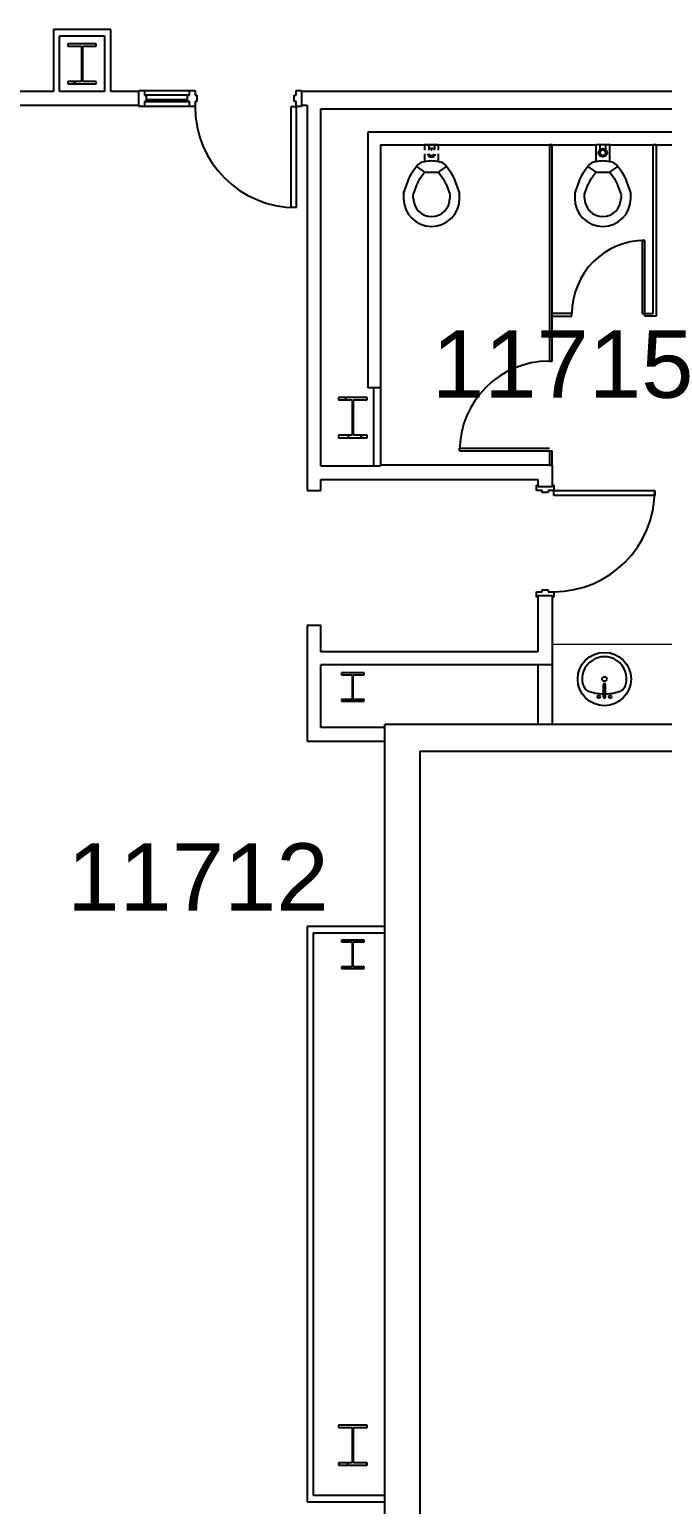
# Model space of a CAD drawing. Header units: inches. Extents: x -60 to 5673, y -29 to 4299.
# Drawn here: x 2003 to 2229, y 3466 to 3991 of the extents above; entities that cross this region are included whole.
import ezdxf

# ---------------------------------------------------------------- set-up
doc = ezdxf.new("R2010")
doc.units = ezdxf.units.IN
doc.header["$LTSCALE"] = 96
doc.header["$MEASUREMENT"] = 0
for name, color, linetype in [('A-ANNO-ROOM', 4, 'Continuous'), ('A-COLS', 5, 'Continuous'), ('A-DOOR', 2, 'Continuous'), ('A-FLOR-CASE', 3, 'Continuous'), ('A-FLOR-EVTR', 1, 'Continuous'), ('A-FLOR-PFIX', 2, 'Continuous'), ('A-WALL-FULL', 6, 'Continuous')]:
    doc.layers.add(name, color=color, linetype=linetype)
doc.layers.add('AE-113$0$A-WALL-PATT', color=2, linetype='Continuous', lineweight=9)
doc.styles.add('ARIAL', font='arial.ttf')
pattern_1 = [(0, (0, 0), (30.72, 7.68), [1.267, -21.773, 1.267, -21.773, -122.88]), (0, (0, 0), (30.72, 7.68), [-46.08, 1.267, -44.813, 1.267, -21.773, -53.76]), (0, (0, 0), (30.72, 7.68), [-115.2, 1.267, -14.093, 1.267, -37.133]), (120, (11.52, 3.84), (-22.011075, 22.7643), [1.267, -21.773, 1.267, -21.773, -122.88]), (120, (11.52, 3.84), (-22.011075, 22.7643), [-46.08, 1.267, -44.813, 1.267, -21.773, -53.76]), (120, (11.52, 3.84), (-22.011075, 22.7643), [-115.2, 1.267, -14.093, 1.267, -37.133]), (240, (15.36, 19.2), (-8.708925, -30.4443), [1.267, -21.773, 1.267, -21.773, -122.88]), (240, (15.36, 19.2), (-8.708925, -30.4443), [-46.08, 1.267, -44.813, 1.267, -21.773, -53.76]), (240, (15.36, 19.2), (-8.708925, -30.4443), [-115.2, 1.267, -14.093, 1.267, -37.133])]
pattern_2 = [(45, (0, 0), (-9.503515, 9.503515), []), (45, (0, 14.4), (-9.503515, 9.503515), [])]

msp = doc.modelspace()

# ---------------------------------------------------------------- hatches: boundary and pattern name
at = {"layer": 'A-COLS'}
h = msp.add_hatch(dxfattribs=at)
h.set_pattern_fill('FP_3', color=256, style=0, pattern_type=2)
h.set_pattern_definition(pattern_2)
h.paths.add_polyline_path([(2016.76, 3971.92), (2026.89, 3971.92), (2026.89, 3972.78), (2022.08, 3972.78), (2022.08, 3985.38), (2026.89, 3985.38), (2026.89, 3986.23), (2016.76, 3986.23), (2016.76, 3985.38), (2021.57, 3985.38), (2021.57, 3972.78), (2016.76, 3972.78)], flags=0)
h = msp.add_hatch(dxfattribs=at)
h.set_pattern_fill('FP_39', color=256, angle=180, style=0, pattern_type=2)
h.set_pattern_definition([(45, (-0.0003, 0.0002), (-9.503515, 9.503515), []), (45, (-0.0003, 14.4), (-9.503515, 9.503515), [])])
h.paths.add_polyline_path([(2123.39, 3845.92), (2123.39, 3846.78), (2118.58, 3846.78), (2118.58, 3859.38), (2123.39, 3859.38), (2123.39, 3860.23), (2113.26, 3860.23), (2113.26, 3859.38), (2118.07, 3859.38), (2118.07, 3846.78), (2113.26, 3846.78), (2113.26, 3845.92)], flags=0)
h = msp.add_hatch(dxfattribs=at)
h.set_pattern_fill('FP_3', color=256, style=0, pattern_type=2)
h.set_pattern_definition(pattern_2)
h.paths.add_polyline_path([(2122.34, 3752.03), (2122.34, 3752.65), (2118.5, 3752.65), (2118.5, 3761.51), (2122.34, 3761.51), (2122.34, 3762.13), (2114.32, 3762.13), (2114.32, 3761.51), (2118.15, 3761.51), (2118.15, 3752.65), (2114.32, 3752.65), (2114.32, 3752.03)], flags=0)
h = msp.add_hatch(dxfattribs=at)
h.set_pattern_fill('FP_3', color=256, style=0, pattern_type=2)
h.set_pattern_definition(pattern_2)
h.paths.add_polyline_path([(2122.34, 3656.83), (2122.34, 3657.45), (2118.5, 3657.45), (2118.5, 3666.31), (2122.34, 3666.31), (2122.34, 3666.93), (2114.32, 3666.93), (2114.32, 3666.31), (2118.15, 3666.31), (2118.15, 3657.45), (2114.32, 3657.45), (2114.32, 3656.83)], flags=0)
h = msp.add_hatch(dxfattribs=at)
h.set_pattern_fill('FP_4', color=256, style=0, pattern_type=2)
h.set_pattern_definition([(45, (-0.0003, 0.0002), (-9.503515, 9.503515), []), (45, (-0.0003, 14.4), (-9.503515, 9.503515), [])])
h.paths.add_polyline_path([(2122.32, 3479.92), (2123.39, 3479.92), (2123.39, 3480.78), (2118.58, 3480.78), (2118.58, 3493.38), (2123.39, 3493.38), (2123.39, 3494.23), (2113.26, 3494.23), (2113.26, 3493.38), (2118.07, 3493.38), (2118.07, 3480.78), (2113.26, 3480.78), (2113.26, 3479.92)], flags=0)
at = {"layer": 'AE-113$0$A-WALL-PATT', "lineweight": 9}
h = msp.add_hatch(dxfattribs=at)
h.set_pattern_fill('FP_1', color=256, style=0, pattern_type=2)
h.set_pattern_definition(pattern_1)
h.paths.add_polyline_path([(2012.2, 3990.7), (2031.45, 3990.7), (2031.45, 3991.33), (2012.2, 3991.33)], flags=0)
h = msp.add_hatch(dxfattribs=at)
h.set_pattern_fill('FP_1', color=256, style=0, pattern_type=2)
h.set_pattern_definition(pattern_1)
h.paths.add_polyline_path([(2032.08, 3969.2), (2032.08, 3991.33), (2031.45, 3991.33), (2031.45, 3969.2)], flags=0)
h = msp.add_hatch(dxfattribs=at)
h.set_pattern_fill('FP_104', color=256, angle=90, style=0, pattern_type=2)
h.set_pattern_definition([(90, (-3719.12, 2025.554), (-77.978, -5e-13), [119.998, 0, 0, 0]), (90, (-3719.12, 2025.054), (-77.978, -5e-13), [119.998, 0, 0, 0]), (90, (-3719.12, 2024.554), (-77.978, -5e-13), [119.998, 0, 0, 0]), (90, (-3719.12, 2024.054), (-77.978, -5e-13), [119.998, 0, 0, 0]), (90, (-3719.12, 2023.554), (-77.978, -5e-13), [119.998, 0, 0, 0]), (90, (-3719.12, 2023.054), (-77.978, -5e-13), [119.998, 0, 0, 0]), (90, (-3719.12, 2022.554), (-77.978, -5e-13), [119.998, 0, 0, 0]), (90, (-3719.12, 2022.054), (-77.978, -5e-13), [119.998, 0, 0, 0]), (90, (-3719.12, 2021.554), (-77.978, -5e-13), [119.998, 0, 0, 0]), (90, (-3719.12, 2021.054), (-77.978, -5e-13), [119.998, 0, 0, 0]), (90, (-3719.12, 2020.554), (-77.978, -5e-13), [119.998, 0, 0, 0]), (90, (-3719.12, 2020.054), (-77.978, -5e-13), [119.998, 0, 0, 0]), (90, (-3719.12, 2019.554), (-77.978, -5e-13), [119.998, 0, 0, 0]), (90, (-3719.12, 2019.054), (-77.978, -5e-13), [119.998, 0, 0, 0]), (90, (-3719.12, 2018.554), (-77.978, -5e-13), [119.998, 0, 0, 0]), (90, (-3719.12, 2018.054), (-77.978, -5e-13), [119.998, 0, 0, 0]), (90, (-3719.12, 2017.554), (-77.978, -5e-13), [119.998, 0, 0, 0]), (90, (-3719.12, 2017.054), (-77.978, -5e-13), [119.998, 0, 0, 0]), (90, (-3719.12, 2016.554), (-77.978, -5e-13), [119.998, 0, 0, 0]), (90, (-3719.12, 2016.054), (-77.978, -5e-13), [119.998, 0, 0, 0]), (90, (-3719.12, 2015.554), (-77.978, -5e-13), [119.998, 0, 0, 0]), (90, (-3719.12, 2015.054), (-77.978, -5e-13), [119.998, 0, 0, 0]), (90, (-3719.12, 2014.554), (-77.978, -5e-13), [119.998, 0, 0, 0]), (90, (-3719.12, 2014.054), (-77.978, -5e-13), [119.998, 0, 0, 0]), (90, (-3719.12, 2013.554), (-77.978, -5e-13), [119.998, 0, 0, 0]), (90, (-3719.12, 2013.054), (-77.978, -5e-13), [119.998, 0, 0, 0]), (90, (-3719.12, 2012.554), (-77.978, -5e-13), [119.998, 0, 0, 0]), (90, (-3719.12, 2012.054), (-77.978, -5e-13), [119.998, 0, 0, 0]), (90, (-3719.12, 2011.554), (-77.978, -5e-13), [119.998, 0, 0, 0]), (90, (-3719.12, 2011.054), (-77.978, -5e-13), [119.998, 0, 0, 0]), (90, (-3719.12, 2010.554), (-77.978, -5e-13), [119.998, 0, 0, 0]), (90, (-3719.12, 2010.054), (-77.978, -5e-13), [119.998, 0, 0, 0]), (90, (-3719.12, 2009.554), (-77.978, -5e-13), [119.998, 0, 0, 0]), (90, (-3719.12, 2009.054), (-77.978, -5e-13), [119.998, 0, 0, 0]), (90, (-3719.12, 2008.554), (-77.978, -5e-13), [119.998, 0, 0, 0]), (90, (-3719.12, 2008.054), (-77.978, -5e-13), [119.998, 0, 0, 0]), (90, (-3719.12, 2007.554), (-77.978, -5e-13), [119.998, 0, 0, 0]), (90, (-3719.12, 2007.054), (-77.978, -5e-13), [119.998, 0, 0, 0]), (90, (-3719.12, 2006.554), (-77.978, -5e-13), [119.998, 0, 0, 0]), (90, (-3719.12, 2006.054), (-77.978, -5e-13), [119.998, 0, 0, 0]), (90, (-3719.12, 2005.554), (-77.978, -5e-13), [119.998, 0, 0, 0]), (90, (-3719.12, 2005.054), (-77.978, -5e-13), [119.998, 0, 0, 0]), (90, (-3719.12, 2004.554), (-77.978, -5e-13), [119.998, 0, 0, 0]), (90, (-3719.12, 2004.054), (-77.978, -5e-13), [119.998, 0, 0, 0]), (90, (-3719.12, 2003.554), (-77.978, -5e-13), [119.998, 0, 0, 0]), (90, (-3719.12, 2003.054), (-77.978, -5e-13), [119.998, 0, 0, 0]), (90, (-3719.12, 2002.554), (-77.978, -5e-13), [119.998, 0, 0, 0]), (90, (-3719.12, 2002.054), (-77.978, -5e-13), [119.998, 0, 0, 0]), (90, (-3719.12, 2001.554), (-77.978, -5e-13), [119.998, 0, 0, 0]), (90, (-3719.12, 2001.054), (-77.978, -5e-13), [119.998, 0, 0, 0]), (90, (-3719.12, 2000.554), (-77.978, -5e-13), [119.998, 0, 0, 0]), (90, (-3719.12, 2000.054), (-77.978, -5e-13), [119.998, 0, 0, 0]), (90, (-3719.12, 1999.554), (-77.978, -5e-13), [119.998, 0, 0, 0]), (90, (-3719.12, 1999.054), (-77.978, -5e-13), [119.998, 0, 0, 0]), (90, (-3719.12, 1998.554), (-77.978, -5e-13), [119.998, 0, 0, 0]), (90, (-3719.12, 1998.054), (-77.978, -5e-13), [119.998, 0, 0, 0]), (90, (-3719.12, 1997.554), (-77.978, -5e-13), [119.998, 0, 0, 0]), (90, (-3719.12, 1997.054), (-77.978, -5e-13), [119.998, 0, 0, 0]), (90, (-3719.12, 1996.554), (-77.978, -5e-13), [119.998, 0, 0, 0]), (90, (-3719.12, 1996.054), (-77.978, -5e-13), [119.998, 0, 0, 0]), (90, (-3719.12, 1995.554), (-77.978, -5e-13), [119.998, 0, 0, 0]), (90, (-3719.12, 1995.054), (-77.978, -5e-13), [119.998, 0, 0, 0]), (90, (-3719.12, 1994.554), (-77.978, -5e-13), [119.998, 0, 0, 0]), (90, (-3719.12, 1994.054), (-77.978, -5e-13), [119.998, 0, 0, 0]), (90, (-3719.12, 1993.554), (-77.978, -5e-13), [119.998, 0, 0, 0]), (90, (-3719.12, 1993.054), (-77.978, -5e-13), [119.998, 0, 0, 0]), (90, (-3719.12, 1992.554), (-77.978, -5e-13), [119.998, 0, 0, 0]), (90, (-3719.12, 1992.054), (-77.978, -5e-13), [119.998, 0, 0, 0]), (90, (-3719.12, 1991.554), (-77.978, -5e-13), [119.998, 0, 0, 0]), (90, (-3719.12, 1991.054), (-77.978, -5e-13), [119.998, 0, 0, 0]), (90, (-3719.12, 1990.554), (-77.978, -5e-13), [119.998, 0, 0, 0]), (90, (-3719.12, 1990.054), (-77.978, -5e-13), [119.998, 0, 0, 0]), (90, (-3719.12, 1989.554), (-77.978, -5e-13), [119.998, 0, 0, 0]), (90, (-3719.12, 1989.054), (-77.978, -5e-13), [119.998, 0, 0, 0]), (90, (-3719.12, 1988.554), (-77.978, -5e-13), [119.998, 0, 0, 0]), (90, (-3719.12, 1988.054), (-77.978, -5e-13), [119.998, 0, 0, 0]), (90, (-3719.12, 1987.554), (-77.978, -5e-13), [119.998, 0, 0, 0]), (90, (-3719.12, 1987.054), (-77.978, -5e-13), [119.998, 0, 0, 0]), (90, (-3719.12, 1986.554), (-77.978, -5e-13), [119.998, 0, 0, 0]), (90, (-3719.12, 1986.054), (-77.978, -5e-13), [119.998, 0, 0, 0]), (90, (-3719.12, 1985.555), (-77.978, -5e-13), [119.998, 0, 0, 0]), (90, (-3719.12, 1985.055), (-77.978, -5e-13), [119.998, 0, 0, 0]), (90, (-3719.12, 1984.555), (-77.978, -5e-13), [119.998, 0, 0, 0]), (90, (-3719.12, 1984.055), (-77.978, -5e-13), [119.998, 0, 0, 0]), (90, (-3719.12, 1983.555), (-77.978, -5e-13), [119.998, 0, 0, 0]), (90, (-3719.12, 1983.055), (-77.978, -5e-13), [119.998, 0, 0, 0]), (90, (-3719.12, 1982.555), (-77.978, -5e-13), [119.998, 0, 0, 0]), (90, (-3719.12, 1982.055), (-77.978, -5e-13), [119.998, 0, 0, 0]), (90, (-3719.12, 1981.555), (-77.978, -5e-13), [119.998, 0, 0, 0]), (90, (-3719.12, 1981.055), (-77.978, -5e-13), [119.998, 0, 0, 0]), (90, (-3719.12, 1980.555), (-77.978, -5e-13), [119.998, 0, 0, 0]), (90, (-3719.12, 1980.055), (-77.978, -5e-13), [119.998, 0, 0, 0]), (90, (-3719.12, 1979.555), (-77.978, -5e-13), [119.998, 0, 0, 0]), (90, (-3719.12, 1979.055), (-77.978, -5e-13), [119.998, 0, 0, 0]), (90, (-3719.12, 1978.555), (-77.978, -5e-13), [119.998, 0, 0, 0]), (90, (-3719.12, 1978.055), (-77.978, -5e-13), [119.998, 0, 0, 0]), (90, (-3719.12, 1977.555), (-77.978, -5e-13), [119.998, 0, 0, 0]), (90, (-3719.12, 1965.56), (-77.978, -5e-13), [119.998, 0, 0, 0]), (90, (-3719.12, 1965.06), (-77.978, -5e-13), [119.998, 0, 0, 0]), (90, (-3719.12, 1964.56), (-77.978, -5e-13), [119.998, 0, 0, 0]), (90, (-3719.12, 1964.06), (-77.978, -5e-13), [119.998, 0, 0, 0]), (90, (-3719.12, 1963.56), (-77.978, -5e-13), [119.998, 0, 0, 0]), (90, (-3719.12, 1963.06), (-77.978, -5e-13), [119.998, 0, 0, 0]), (90, (-3719.12, 1962.56), (-77.978, -5e-13), [119.998, 0, 0, 0]), (90, (-3719.12, 1962.06), (-77.978, -5e-13), [119.998, 0, 0, 0]), (90, (-3719.12, 1961.56), (-77.978, -5e-13), [119.998, 0, 0, 0]), (90, (-3719.12, 1961.06), (-77.978, -5e-13), [119.998, 0, 0, 0]), (90, (-3719.12, 1960.56), (-77.978, -5e-13), [119.998, 0, 0, 0]), (90, (-3719.12, 1960.06), (-77.978, -5e-13), [119.998, 0, 0, 0]), (90, (-3719.12, 1947.576), (-77.978, -5e-13), [119.998, 0, 0, 0]), (90, (-3719.12, 1959.56), (-77.978, -5e-13), [119.998, 0, 0, 0])])
h.paths.add_polyline_path([(2100.08, 3964.95), (2106.33, 3964.95), (2106.33, 3968.58), (2100.08, 3968.58)], flags=0)
h.paths.add_polyline_path([(1997.08, 3964.95), (2042.08, 3964.95), (2042.08, 3968.58), (1996.45, 3968.58), (1996.45, 3964.95)], flags=0)
h = msp.add_hatch(dxfattribs=at)
h.set_pattern_fill('FP_1', color=256, style=0, pattern_type=2)
h.set_pattern_definition(pattern_1)
h.paths.add_polyline_path([(2128.2, 3835.33), (2128.2, 3835.95), (2106.95, 3835.95), (2106.95, 3835.33), (2112.18, 3835.33)], flags=0)
h = msp.add_hatch(dxfattribs=at)
h.set_pattern_fill('FP_1', color=256, style=0, pattern_type=2)
h.set_pattern_definition(pattern_1)
h.paths.add_polyline_path([(2106.95, 3831.08), (2128.2, 3831.08), (2128.2, 3831.7), (2106.95, 3831.7)], flags=0)
h = msp.add_hatch(dxfattribs=at)
h.set_pattern_fill('FP_1', color=256, style=0, pattern_type=2)
h.set_pattern_definition(pattern_1)
h.paths.add_polyline_path([(2184.33, 3769.7), (2184.95, 3769.7), (2184.95, 3789.58), (2184.33, 3789.58)], flags=0)
h.paths.add_polyline_path([(2184.95, 3828.58), (2184.95, 3831.08), (2184.33, 3831.08), (2184.33, 3828.58)], flags=0)
h = msp.add_hatch(dxfattribs=at)
h.set_pattern_fill('FP_145', color=256, angle=90, style=0, pattern_type=2)
h.set_pattern_definition([(0, (-3826.85, 1939.12), (0, 77.978), [119.998, 0, 0, 0]), (0, (-3827.35, 1939.12), (0, 77.978), [119.998, 0, 0, 0]), (0, (-3827.85, 1939.12), (0, 77.978), [119.998, 0, 0, 0]), (0, (-3828.35, 1939.12), (0, 77.978), [119.998, 0, 0, 0]), (0, (-3828.85, 1939.12), (0, 77.978), [119.998, 0, 0, 0]), (0, (-3829.35, 1939.12), (0, 77.978), [119.998, 0, 0, 0]), (0, (-3829.85, 1939.12), (0, 77.978), [119.998, 0, 0, 0]), (0, (-3830.35, 1939.12), (0, 77.978), [119.998, 0, 0, 0]), (0, (-3830.85, 1939.12), (0, 77.978), [119.998, 0, 0, 0]), (0, (-3831.35, 1939.12), (0, 77.978), [119.998, 0, 0, 0]), (0, (-3831.85, 1939.12), (0, 77.978), [119.998, 0, 0, 0]), (0, (-3832.35, 1939.12), (0, 77.978), [119.998, 0, 0, 0]), (0, (-3832.85, 1939.12), (0, 77.978), [119.998, 0, 0, 0]), (0, (-3833.35, 1939.12), (0, 77.978), [119.998, 0, 0, 0]), (0, (-3833.85, 1939.12), (0, 77.978), [119.998, 0, 0, 0]), (0, (-3834.35, 1939.12), (0, 77.978), [119.998, 0, 0, 0]), (0, (-3834.85, 1939.12), (0, 77.978), [119.998, 0, 0, 0]), (0, (-3835.35, 1939.12), (0, 77.978), [119.998, 0, 0, 0]), (0, (-3835.85, 1939.12), (0, 77.978), [119.998, 0, 0, 0]), (0, (-3836.35, 1939.12), (0, 77.978), [119.998, 0, 0, 0]), (0, (-3836.85, 1939.12), (0, 77.978), [119.998, 0, 0, 0]), (0, (-3837.35, 1939.12), (0, 77.978), [119.998, 0, 0, 0]), (0, (-3837.85, 1939.12), (0, 77.978), [119.998, 0, 0, 0]), (0, (-3838.35, 1939.12), (0, 77.978), [119.998, 0, 0, 0]), (0, (-3838.85, 1939.12), (0, 77.978), [119.998, 0, 0, 0]), (0, (-3839.35, 1939.12), (0, 77.978), [119.998, 0, 0, 0]), (0, (-3839.85, 1939.12), (0, 77.978), [119.998, 0, 0, 0]), (0, (-3840.35, 1939.12), (0, 77.978), [119.998, 0, 0, 0]), (0, (-3840.85, 1939.12), (0, 77.978), [119.998, 0, 0, 0]), (0, (-3841.35, 1939.12), (0, 77.978), [119.998, 0, 0, 0]), (0, (-3841.85, 1939.12), (0, 77.978), [119.998, 0, 0, 0]), (0, (-3842.35, 1939.12), (0, 77.978), [119.998, 0, 0, 0]), (0, (-3842.85, 1939.12), (0, 77.978), [119.998, 0, 0, 0]), (0, (-3843.35, 1939.12), (0, 77.978), [119.998, 0, 0, 0]), (0, (-3843.85, 1939.12), (0, 77.978), [119.998, 0, 0, 0]), (0, (-3844.35, 1939.12), (0, 77.978), [119.998, 0, 0, 0]), (0, (-3844.85, 1939.12), (0, 77.978), [119.998, 0, 0, 0]), (0, (-3845.35, 1939.12), (0, 77.978), [119.998, 0, 0, 0]), (0, (-3845.85, 1939.12), (0, 77.978), [119.998, 0, 0, 0]), (0, (-3846.35, 1939.12), (0, 77.978), [119.998, 0, 0, 0]), (0, (-3846.85, 1939.12), (0, 77.978), [119.998, 0, 0, 0]), (0, (-3847.35, 1939.12), (0, 77.978), [119.998, 0, 0, 0]), (0, (-3847.85, 1939.12), (0, 77.978), [119.998, 0, 0, 0]), (0, (-3848.35, 1939.12), (0, 77.978), [119.998, 0, 0, 0]), (0, (-3848.85, 1939.12), (0, 77.978), [119.998, 0, 0, 0]), (0, (-3849.35, 1939.12), (0, 77.978), [119.998, 0, 0, 0]), (0, (-3849.85, 1939.12), (0, 77.978), [119.998, 0, 0, 0]), (0, (-3850.35, 1939.12), (0, 77.978), [119.998, 0, 0, 0]), (0, (-3850.85, 1939.12), (0, 77.978), [119.998, 0, 0, 0]), (0, (-3851.35, 1939.12), (0, 77.978), [119.998, 0, 0, 0]), (0, (-3851.85, 1939.12), (0, 77.978), [119.998, 0, 0, 0]), (0, (-3852.35, 1939.12), (0, 77.978), [119.998, 0, 0, 0]), (0, (-3852.85, 1939.12), (0, 77.978), [119.998, 0, 0, 0]), (0, (-3853.35, 1939.12), (0, 77.978), [119.998, 0, 0, 0]), (0, (-3853.85, 1939.12), (0, 77.978), [119.998, 0, 0, 0]), (0, (-3854.35, 1939.12), (0, 77.978), [119.998, 0, 0, 0]), (0, (-3854.85, 1939.12), (0, 77.978), [119.998, 0, 0, 0]), (0, (-3855.35, 1939.12), (0, 77.978), [119.998, 0, 0, 0]), (0, (-3855.85, 1939.12), (0, 77.978), [119.998, 0, 0, 0]), (0, (-3856.35, 1939.12), (0, 77.978), [119.998, 0, 0, 0]), (0, (-3856.85, 1939.12), (0, 77.978), [119.998, 0, 0, 0]), (0, (-3857.35, 1939.12), (0, 77.978), [119.998, 0, 0, 0]), (0, (-3857.85, 1939.12), (0, 77.978), [119.998, 0, 0, 0]), (0, (-3858.35, 1939.12), (0, 77.978), [119.998, 0, 0, 0]), (0, (-3858.85, 1939.12), (0, 77.978), [119.998, 0, 0, 0]), (0, (-3859.35, 1939.12), (0, 77.978), [119.998, 0, 0, 0]), (0, (-3859.85, 1939.12), (0, 77.978), [119.998, 0, 0, 0]), (0, (-3860.35, 1939.12), (0, 77.978), [119.998, 0, 0, 0]), (0, (-3860.85, 1939.12), (0, 77.978), [119.998, 0, 0, 0]), (0, (-3861.35, 1939.12), (0, 77.978), [119.998, 0, 0, 0]), (0, (-3861.85, 1939.12), (0, 77.978), [119.998, 0, 0, 0]), (0, (-3862.35, 1939.12), (0, 77.978), [119.998, 0, 0, 0]), (0, (-3862.85, 1939.12), (0, 77.978), [119.998, 0, 0, 0]), (0, (-3863.35, 1939.12), (0, 77.978), [119.998, 0, 0, 0]), (0, (-3863.85, 1939.12), (0, 77.978), [119.998, 0, 0, 0]), (0, (-3864.35, 1939.12), (0, 77.978), [119.998, 0, 0, 0]), (0, (-3864.85, 1939.12), (0, 77.978), [119.998, 0, 0, 0]), (0, (-3865.35, 1939.12), (0, 77.978), [119.998, 0, 0, 0]), (0, (-3865.85, 1939.12), (0, 77.978), [119.998, 0, 0, 0]), (0, (-3866.35, 1939.12), (0, 77.978), [119.998, 0, 0, 0]), (0, (-3866.85, 1939.12), (0, 77.978), [119.998, 0, 0, 0]), (0, (-3867.35, 1939.12), (0, 77.978), [119.998, 0, 0, 0]), (0, (-3867.85, 1939.12), (0, 77.978), [119.998, 0, 0, 0]), (0, (-3868.35, 1939.12), (0, 77.978), [119.998, 0, 0, 0]), (0, (-3868.85, 1939.12), (0, 77.978), [119.998, 0, 0, 0]), (0, (-3869.35, 1939.12), (0, 77.978), [119.998, 0, 0, 0]), (0, (-3869.85, 1939.12), (0, 77.978), [119.998, 0, 0, 0]), (0, (-3870.35, 1939.12), (0, 77.978), [119.998, 0, 0, 0]), (0, (-3870.85, 1939.12), (0, 77.978), [119.998, 0, 0, 0]), (0, (-3871.35, 1939.12), (0, 77.978), [119.998, 0, 0, 0]), (0, (-3871.85, 1939.12), (0, 77.978), [119.998, 0, 0, 0]), (0, (-3872.35, 1939.12), (0, 77.978), [119.998, 0, 0, 0]), (0, (-3872.85, 1939.12), (0, 77.978), [119.998, 0, 0, 0]), (0, (-3873.35, 1939.12), (0, 77.978), [119.998, 0, 0, 0]), (0, (-3873.85, 1939.12), (0, 77.978), [119.998, 0, 0, 0]), (0, (-3874.35, 1939.12), (0, 77.978), [119.998, 0, 0, 0]), (0, (-3874.85, 1939.12), (0, 77.978), [119.998, 0, 0, 0]), (0, (-3886.85, 1939.12), (0, 77.978), [119.998, 0, 0, 0]), (0, (-3887.35, 1939.12), (0, 77.978), [119.998, 0, 0, 0]), (0, (-3887.85, 1939.12), (0, 77.978), [119.998, 0, 0, 0]), (0, (-3888.35, 1939.12), (0, 77.978), [119.998, 0, 0, 0]), (0, (-3888.85, 1939.12), (0, 77.978), [119.998, 0, 0, 0]), (0, (-3889.35, 1939.12), (0, 77.978), [119.998, 0, 0, 0]), (0, (-3889.85, 1939.12), (0, 77.978), [119.998, 0, 0, 0]), (0, (-3890.35, 1939.12), (0, 77.978), [119.998, 0, 0, 0]), (0, (-3890.85, 1939.12), (0, 77.978), [119.998, 0, 0, 0]), (0, (-3891.35, 1939.12), (0, 77.978), [119.998, 0, 0, 0]), (0, (-3891.85, 1939.12), (0, 77.978), [119.998, 0, 0, 0]), (0, (-3892.35, 1939.12), (0, 77.978), [119.998, 0, 0, 0]), (0, (-3904.83, 1939.12), (0, 77.978), [119.998, 0, 0, 0]), (0, (-3892.85, 1939.12), (0, 77.978), [119.998, 0, 0, 0])])
h.paths.add_polyline_path([(2188.58, 3769.08), (2188.58, 3789.58), (2184.95, 3789.58), (2184.95, 3769.08)], flags=0)
h.paths.add_polyline_path([(2188.58, 3828.58), (2188.58, 3831.7), (2184.95, 3831.7), (2184.95, 3828.58)], flags=0)
h = msp.add_hatch(dxfattribs=at)
h.set_pattern_fill('FP_1', color=256, style=0, pattern_type=2)
h.set_pattern_definition(pattern_1)
h.paths.add_polyline_path([(2184.95, 3769.08), (2184.95, 3769.7), (2106.95, 3769.7), (2106.95, 3769.08), (2152.73, 3769.08)], flags=0)
h = msp.add_hatch(dxfattribs=at)
h.set_pattern_fill('FP_1', color=256, style=0, pattern_type=2)
h.set_pattern_definition(pattern_1)
h.paths.add_polyline_path([(2129.7, 3742.08), (2129.7, 3742.7), (2106.33, 3742.7), (2106.33, 3742.08), (2112.18, 3742.08)], flags=0)
h = msp.add_hatch(dxfattribs=at)
h.set_pattern_fill('FP_1', color=256, style=0, pattern_type=2)
h.set_pattern_definition(pattern_1)
h.paths.add_polyline_path([(2129.7, 3737.83), (2129.7, 3738.45), (2102.08, 3738.45), (2102.08, 3737.83), (2112.18, 3737.83)], flags=0)

# ---------------------------------------------------------------- linework, layer by layer
at = {"layer": 'A-COLS'}
for p, q in [((2026.89, 3986.23), (2016.76, 3986.23)), ((2016.76, 3986.23), (2016.76, 3985.38)), ((2016.76, 3985.38), (2021.57, 3985.38)), ((2021.57, 3985.38), (2021.57, 3972.78)), ((2022.08, 3972.78), (2022.08, 3985.38)), ((2022.08, 3985.38), (2026.89, 3985.38)), ((2026.89, 3985.38), (2026.89, 3986.23)), ((2021.57, 3972.78), (2016.76, 3972.78)), ((2016.76, 3972.78), (2016.76, 3971.92)), ((2016.76, 3971.92), (2026.89, 3971.92)), ((2026.89, 3972.78), (2022.08, 3972.78)), ((2026.89, 3971.92), (2026.89, 3972.78)), ((2123.39, 3860.23), (2113.26, 3860.23)), ((2113.26, 3860.23), (2113.26, 3859.38)), ((2113.26, 3859.38), (2118.07, 3859.38)), ((2118.07, 3859.38), (2118.07, 3846.78)), ((2118.58, 3846.78), (2118.58, 3859.38)), ((2118.58, 3859.38), (2123.39, 3859.38)), ((2123.39, 3859.38), (2123.39, 3860.23)), ((2118.07, 3846.78), (2113.26, 3846.78)), ((2113.26, 3846.78), (2113.26, 3845.92)), ((2113.26, 3845.92), (2123.39, 3845.92)), ((2123.39, 3846.78), (2118.58, 3846.78)), ((2123.39, 3845.92), (2123.39, 3846.78)), ((2122.34, 3762.13), (2114.32, 3762.13)), ((2114.32, 3762.13), (2114.32, 3761.51)), ((2122.34, 3761.51), (2122.34, 3762.13)), ((2114.32, 3761.51), (2118.15, 3761.51)), ((2118.15, 3761.51), (2118.15, 3752.65)), ((2118.5, 3752.65), (2118.5, 3761.51)), ((2118.5, 3761.51), (2122.34, 3761.51)), ((2118.15, 3752.65), (2114.32, 3752.65)), ((2114.32, 3752.65), (2114.32, 3752.03)), ((2114.32, 3752.03), (2122.34, 3752.03)), ((2122.34, 3752.65), (2118.5, 3752.65)), ((2122.34, 3752.03), (2122.34, 3752.65)), ((2122.34, 3666.93), (2114.32, 3666.93)), ((2114.32, 3666.93), (2114.32, 3666.31)), ((2114.32, 3666.31), (2118.15, 3666.31)), ((2118.15, 3666.31), (2118.15, 3657.45)), ((2118.5, 3657.45), (2118.5, 3666.31)), ((2118.5, 3666.31), (2122.34, 3666.31)), ((2122.34, 3666.31), (2122.34, 3666.93)), ((2118.15, 3657.45), (2114.32, 3657.45)), ((2114.32, 3657.45), (2114.32, 3656.83)), ((2114.32, 3656.83), (2122.34, 3656.83)), ((2122.34, 3657.45), (2118.5, 3657.45)), ((2122.34, 3656.83), (2122.34, 3657.45)), ((2123.39, 3494.23), (2113.26, 3494.23)), ((2113.26, 3494.23), (2113.26, 3493.38)), ((2123.39, 3493.38), (2123.39, 3494.23)), ((2113.26, 3493.38), (2118.07, 3493.38)), ((2118.07, 3493.38), (2118.07, 3480.78)), ((2118.58, 3480.78), (2118.58, 3493.38)), ((2118.58, 3493.38), (2123.39, 3493.38)), ((2118.07, 3480.78), (2113.26, 3480.78)), ((2113.26, 3480.78), (2113.26, 3479.92)), ((2113.26, 3479.92), (2123.39, 3479.92)), ((2123.39, 3480.78), (2118.58, 3480.78)), ((2123.39, 3479.92), (2123.39, 3480.78))]:
    msp.add_line(p, q, dxfattribs=at)
at = {"layer": 'A-DOOR'}
for p, q in [((2042.08, 3963.89), (2042.08, 3969.64)), ((2042.08, 3969.64), (2044.08, 3969.64)), ((2044.08, 3969.64), (2044.08, 3967.89)), ((2044.08, 3969.64), (2060.08, 3969.64)), ((2044.08, 3967.89), (2044.7, 3967.89)), ((2044.7, 3967.89), (2044.7, 3965.64)), ((2059.45, 3967.89), (2044.7, 3967.89)), ((2059.45, 3967.89), (2060.08, 3967.89)), ((2059.45, 3965.64), (2059.45, 3967.89)), ((2060.08, 3967.89), (2060.08, 3969.64)), ((2060.08, 3969.64), (2062.08, 3969.64)), ((2062.08, 3969.64), (2062.08, 3967.89)), ((2062.08, 3967.89), (2062.7, 3967.89)), ((2062.7, 3967.89), (2062.7, 3965.64)), ((2097.45, 3967.89), (2098.08, 3967.89)), ((2097.45, 3965.64), (2097.45, 3967.89)), ((2098.08, 3969.64), (2100.08, 3969.64)), ((2098.08, 3967.89), (2098.08, 3969.64)), ((2100.08, 3969.64), (2100.08, 3963.89)), ((2044.08, 3963.89), (2042.08, 3963.89)), ((2044.08, 3965.64), (2044.08, 3963.89)), ((2044.7, 3965.64), (2044.08, 3965.64)), ((2060.08, 3963.89), (2044.08, 3963.89)), ((2044.7, 3966.39), (2059.45, 3966.39)), ((2059.45, 3966.14), (2044.7, 3966.14)), ((2044.7, 3965.64), (2059.45, 3965.64)), ((2060.08, 3965.64), (2059.45, 3965.64)), ((2060.08, 3963.89), (2060.08, 3965.64)), ((2062.08, 3963.89), (2060.08, 3963.89)), ((2062.08, 3965.64), (2062.08, 3963.89)), ((2062.7, 3965.64), (2062.08, 3965.64)), ((2096.33, 3963.89), (2098.08, 3963.89)), ((2096.33, 3927.89), (2096.33, 3963.89)), ((2098.08, 3965.64), (2097.45, 3965.64)), ((2098.08, 3963.89), (2098.08, 3965.64)), ((2098.08, 3963.89), (2098.08, 3927.89)), ((2100.08, 3963.89), (2098.08, 3963.89)), ((2098.08, 3927.89), (2096.33, 3927.89)), ((2183.83, 3827.08), (2183.83, 3829.08)), ((2183.83, 3829.08), (2184.33, 3829.08)), ((2185.77, 3827.08), (2183.83, 3827.08)), ((2184.33, 3829.08), (2184.33, 3828.58)), ((2184.33, 3828.58), (2189.45, 3828.58)), ((2185.77, 3826.46), (2185.77, 3827.08)), ((2188.02, 3826.46), (2185.77, 3826.46)), ((2188.02, 3827.08), (2188.02, 3826.46)), ((2189.95, 3827.08), (2188.02, 3827.08)), ((2189.45, 3829.08), (2189.95, 3829.08)), ((2189.45, 3828.58), (2189.45, 3829.08)), ((2189.95, 3829.08), (2189.95, 3827.08)), ((2189.95, 3825.33), (2189.95, 3827.08)), ((2189.95, 3827.08), (2225.95, 3827.08)), ((2225.95, 3825.33), (2189.95, 3825.33)), ((2225.95, 3827.08), (2225.95, 3825.33)), ((2183.83, 3791.08), (2185.77, 3791.08)), ((2183.83, 3789.08), (2183.83, 3791.08)), ((2184.33, 3789.08), (2183.83, 3789.08)), ((2184.33, 3789.58), (2184.33, 3789.08)), ((2189.45, 3789.58), (2184.33, 3789.58)), ((2185.77, 3791.7), (2188.02, 3791.7)), ((2185.77, 3791.08), (2185.77, 3791.7)), ((2188.02, 3791.7), (2188.02, 3791.08)), ((2188.02, 3791.08), (2189.95, 3791.08)), ((2189.45, 3789.08), (2189.45, 3789.58)), ((2189.95, 3789.08), (2189.45, 3789.08)), ((2189.95, 3791.08), (2189.95, 3789.08))]:
    msp.add_line(p, q, dxfattribs=at)
for centre, start, end in [((2098.08, 3963.89), 180, 270), ((2189.95, 3827.08), 270, 0), ((2189.95, 3827.08), 270, 0)]:
    msp.add_arc(centre, 36, start, end, dxfattribs=at)
at = {"layer": 'A-FLOR-CASE', "lineweight": 9}
msp.add_line((2258.52, 3772.33), (2189.89, 3772.33), dxfattribs=at)
at = {"layer": 'A-FLOR-EVTR'}
for p, q in [((2188.39, 3950.2), (2189.39, 3950.14)), ((2189.39, 3950.2), (2188.39, 3950.2)), ((2189.39, 3950.14), (2188.39, 3950.14)), ((2188.39, 3950.14), (2188.39, 3873.2)), ((2189.39, 3873.2), (2189.39, 3950.14)), ((2225.44, 3890.2), (2225.44, 3950.2)), ((2226.44, 3950.2), (2225.44, 3950.2)), ((2226.44, 3950.2), (2226.44, 3889.2)), ((2221.44, 3916.2), (2221.44, 3890.2)), ((2222.44, 3916.2), (2221.44, 3916.2)), ((2222.44, 3889.2), (2222.44, 3916.2)), ((2189.44, 3889.2), (2189.44, 3890.2)), ((2196.44, 3890.2), (2189.44, 3890.2)), ((2189.44, 3889.2), (2196.44, 3889.2)), ((2196.44, 3889.2), (2196.44, 3890.2)), ((2221.44, 3890.2), (2225.44, 3890.2)), ((2226.44, 3889.2), (2222.44, 3889.2)), ((2188.39, 3873.2), (2189.39, 3873.2)), ((2156.39, 3842.2), (2188.39, 3842.2)), ((2156.39, 3841.2), (2156.39, 3842.2)), ((2156.39, 3841.2), (2189.39, 3841.2)), ((2188.39, 3841.2), (2188.39, 3836.2)), ((2189.39, 3836.2), (2189.39, 3841.2)), ((2188.39, 3836.2), (2189.39, 3836.2))]:
    msp.add_line(p, q, dxfattribs=at)
for centre, radius in [((2222.44, 3890.2), 26), ((2188.4, 3841.2), 32.01)]:
    msp.add_arc(centre, radius, 90, 180, dxfattribs=at)
at = {"layer": 'A-FLOR-PFIX'}
for p, q in [((2148.89, 3950.2), (2143.89, 3950.2)), ((2143.89, 3950.2), (2143.89, 3948.33)), ((2143.89, 3947.08), (2143.89, 3944.24)), ((2145.39, 3950.2), (2145.39, 3948.54)), ((2147.39, 3950.2), (2147.39, 3948.54)), ((2148.89, 3948.33), (2148.89, 3950.2)), ((2148.89, 3944.24), (2148.89, 3947.08)), ((2209.94, 3950.2), (2204.94, 3950.2)), ((2204.94, 3950.2), (2204.94, 3944.24)), ((2206.44, 3950.2), (2206.44, 3948.54)), ((2208.44, 3950.2), (2208.44, 3948.54)), ((2209.94, 3944.24), (2209.94, 3950.2)), ((2141.05, 3942.56), (2139.27, 3940.03)), ((2141.05, 3942.56), (2143.92, 3940.56)), ((2142.14, 3938.02), (2143.92, 3940.56)), ((2143.92, 3940.56), (2148.87, 3940.56)), ((2148.87, 3940.56), (2151.73, 3942.56)), ((2148.87, 3940.56), (2150.64, 3938.02)), ((2153.51, 3940.03), (2151.73, 3942.56)), ((2202.1, 3942.56), (2200.32, 3940.03)), ((2202.1, 3942.56), (2204.96, 3940.56)), ((2203.19, 3938.02), (2204.96, 3940.56)), ((2204.96, 3940.56), (2209.91, 3940.56)), ((2209.91, 3940.56), (2212.78, 3942.56)), ((2209.91, 3940.56), (2211.69, 3938.02)), ((2214.56, 3940.03), (2212.78, 3942.56)), ((2137.95, 3937.48), (2136.63, 3933.86)), ((2139.92, 3932.67), (2141.24, 3936.28)), ((2151.55, 3936.28), (2152.86, 3932.67)), ((2156.15, 3933.86), (2154.84, 3937.48)), ((2199, 3937.48), (2197.68, 3933.86)), ((2200.97, 3932.67), (2202.28, 3936.28)), ((2212.59, 3936.28), (2213.91, 3932.67)), ((2217.2, 3933.86), (2215.88, 3937.48)), ((2136.39, 3932.5), (2136.39, 3931.2)), ((2139.89, 3931.2), (2139.89, 3932.5)), ((2152.89, 3932.5), (2152.89, 3931.2)), ((2156.39, 3931.2), (2156.39, 3932.5)), ((2197.44, 3932.5), (2197.44, 3931.2)), ((2200.94, 3931.2), (2200.94, 3932.5)), ((2213.94, 3932.5), (2213.94, 3931.2)), ((2217.44, 3931.2), (2217.44, 3932.5)), ((2207.64, 3753.6), (2207.64, 3757.97)), ((2208.39, 3753.6), (2208.39, 3757.97))]:
    msp.add_line(p, q, dxfattribs=at)
for centre, radius in [((2207.44, 3947.43), 1.5), ((2207.44, 3947.42), 0.996), ((2208.02, 3759.98), 9.5), ((2208.02, 3759.98), 0.813), ((2206.02, 3753.6), 0.5), ((2210.02, 3753.6), 0.5)]:
    msp.add_circle(centre, radius, dxfattribs=at)
for centre, radius, start, end in [((2146.39, 3947.43), 1.5, 193.8529, 345.7899), ((2146.39, 3947.43), 1.5, 37.3412, 142.6588), ((2146.39, 3947.42), 0.996, 201.9682, 338.0318), ((2146.39, 3947.42), 0.996, 76.1825, 103.8175), ((2144.33, 3940.27), 4, 96.2451, 145), ((2146.39, 3931.87), 12.62, 78.5767, 101.4233), ((2148.46, 3940.27), 4, 35, 83.7549), ((2205.37, 3940.27), 4, 96.2451, 145), ((2207.44, 3931.87), 12.62, 78.5767, 101.4233), ((2209.5, 3940.27), 4, 35, 83.7549), ((2148.29, 3933.72), 11, 145, 160), ((2148.29, 3933.72), 7.5, 145, 160), ((2144.5, 3933.72), 7.5, 20, 35), ((2144.5, 3933.72), 11, 20, 35), ((2209.33, 3933.72), 11, 145, 160), ((2209.33, 3933.72), 7.5, 145, 160), ((2205.55, 3933.72), 7.5, 20, 35), ((2205.55, 3933.72), 11, 20, 35), ((2140.39, 3932.5), 4, 160, 180), ((2146.39, 3931.2), 10, 180, 0), ((2140.39, 3932.5), 0.5, 160, 180), ((2146.39, 3931.2), 6.5, 180, 0), ((2152.39, 3932.5), 4, 0, 20), ((2201.44, 3932.5), 4, 160, 180), ((2207.44, 3931.2), 10, 180, 0), ((2201.44, 3932.5), 0.5, 160, 180), ((2207.44, 3931.2), 6.5, 180, 0), ((2213.44, 3932.5), 4, 0, 20), ((2208.02, 3759.98), 7.93, 345.3071, 194.6929), ((2204.27, 3759.23), 4.12, 197.8096, 239.2073), ((2208.02, 3757.97), 0.375, 0, 180), ((2211.77, 3759.23), 4.12, 300.7927, 342.1904), ((2208.02, 3772.51), 17.81, 250.7914, 268.7933), ((2208.02, 3753.6), 0.375, 180, 0), ((2208.02, 3772.51), 17.81, 271.2067, 289.2086)]:
    msp.add_arc(centre, radius, start, end, dxfattribs=at)
at = {"layer": 'A-WALL-FULL'}
for p, q in [((2011.58, 3991.33), (2011.58, 3969.2)), ((2032.08, 3991.33), (2011.58, 3991.33)), ((2013.83, 3969.2), (2013.83, 3989.08)), ((2013.83, 3989.08), (2029.83, 3989.08)), ((2029.83, 3989.08), (2029.83, 3969.2)), ((2032.08, 3969.2), (2032.08, 3991.33)), ((2011.58, 3969.2), (1992.2, 3969.2)), ((2029.83, 3969.2), (2013.83, 3969.2)), ((2042.08, 3969.2), (2032.08, 3969.2)), ((2261.83, 3969.2), (2100.08, 3969.2)), ((1997.08, 3964.33), (2042.08, 3964.33)), ((2100.08, 3964.33), (2102.08, 3964.33)), ((2102.08, 3964.33), (2102.08, 3827.08)), ((2106.95, 3963.08), (2282.7, 3963.08)), ((2106.95, 3835.95), (2106.95, 3963.08)), ((2123.7, 3954.7), (2123.7, 3863.7)), ((2266.2, 3954.7), (2123.7, 3954.7)), ((2128.2, 3950.2), (2204.94, 3950.2)), ((2128.2, 3950.2), (2128.2, 3835.95)), ((2209.94, 3950.2), (2237.42, 3950.2)), ((2128.2, 3863.7), (2123.7, 3863.7)), ((2125.7, 3863.7), (2125.7, 3835.95)), ((2106.95, 3835.95), (2128.2, 3835.95)), ((2188.39, 3836.2), (2128.2, 3836.2)), ((2189.45, 3836.2), (2189.39, 3836.2)), ((2189.45, 3829.08), (2189.45, 3836.2)), ((2106.95, 3827.08), (2106.95, 3831.08)), ((2106.95, 3831.08), (2184.33, 3831.08)), ((2184.33, 3831.08), (2184.33, 3829.08)), ((2102.08, 3827.08), (2106.95, 3827.08)), ((2184.33, 3789.08), (2184.33, 3769.7)), ((2189.45, 3743.83), (2189.45, 3789.08)), ((2102.08, 3779.08), (2102.08, 3737.83)), ((2106.95, 3779.08), (2102.08, 3779.08)), ((2106.95, 3769.7), (2106.95, 3779.08)), ((2184.33, 3769.7), (2106.95, 3769.7)), ((2189.45, 3765.08), (2106.95, 3765.08)), ((2106.95, 3742.7), (2106.95, 3765.08)), ((2184.33, 3765.08), (2184.33, 3743.83)), ((2129.7, 3742.7), (2106.95, 3742.7)), ((2282.7, 3743.83), (2129.7, 3743.83)), ((2129.7, 3250.45), (2129.7, 3743.83)), ((2102.08, 3737.83), (2129.7, 3737.83)), ((2142.33, 3734.33), (2295.33, 3734.33)), ((2142.33, 2877.33), (2142.33, 3734.33)), ((2102.08, 3671.88), (2102.08, 3466.95)), ((2129.7, 3671.88), (2102.08, 3671.88)), ((2104.33, 3469.2), (2104.33, 3669.63)), ((2104.33, 3669.63), (2129.7, 3669.63)), ((2129.7, 3469.2), (2104.33, 3469.2)), ((2102.08, 3466.95), (2129.7, 3466.95))]:
    msp.add_line(p, q, dxfattribs=at)

# ---------------------------------------------------------------- texts
at = {"layer": 'A-ANNO-ROOM', "style": 'ARIAL'}
for s, p in [('11715', (2146.54, 3860.14)), ('11712', (2016.5, 3677.45))]:
    msp.add_text(s, height=24, dxfattribs=at).set_placement(p)

doc.saveas('drawing.dxf')
